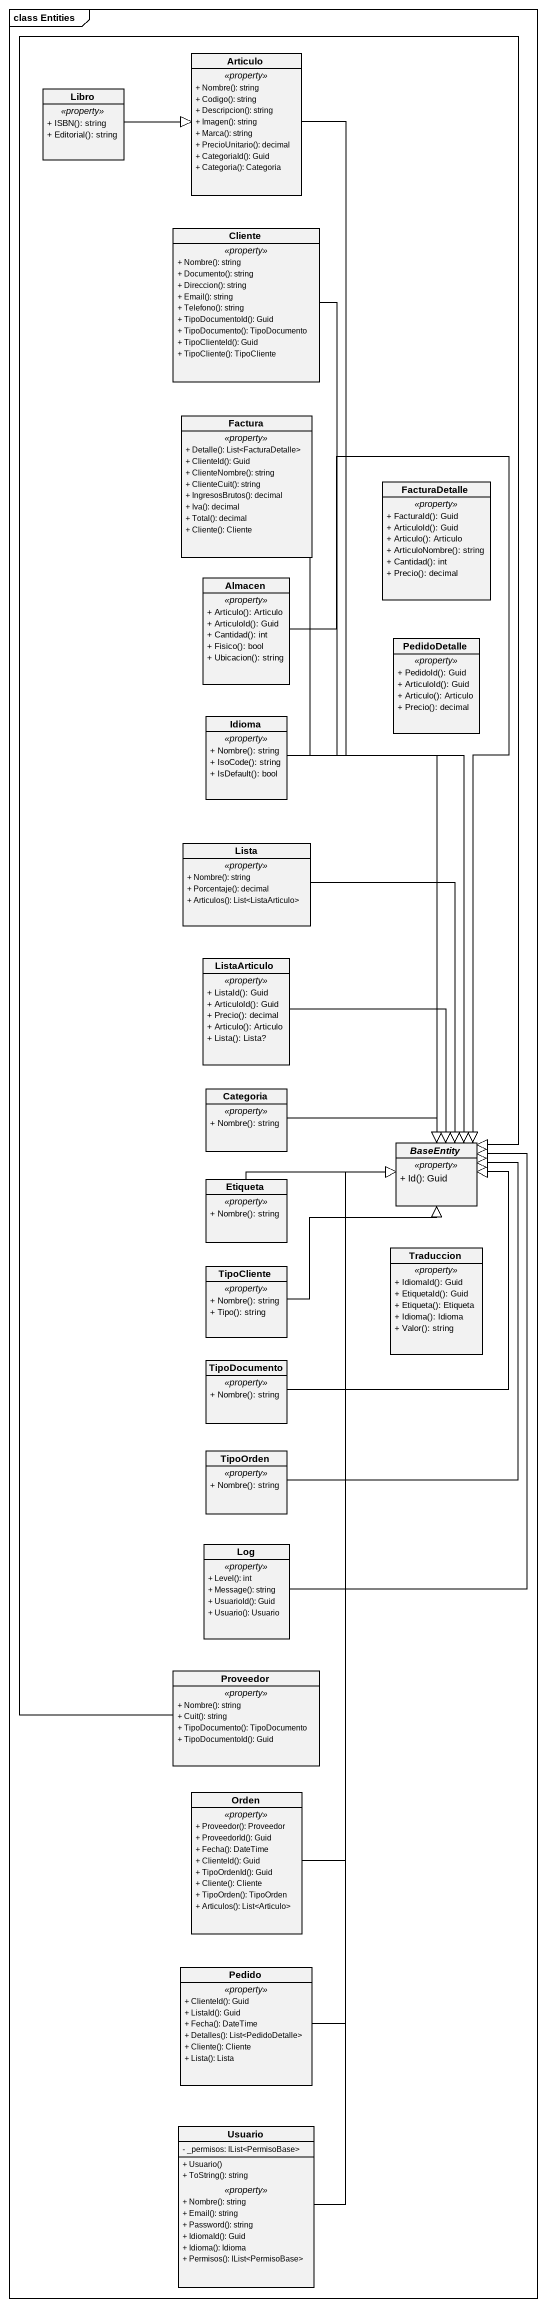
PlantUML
@startuml
mainframe class Entities
hide circle
hide empty members
skinparam classAttributeIconSize 0
class Articulo {
  .. <<property>> ..
  + Nombre(): string
  + Codigo(): string
  + Descripcion(): string
  + Imagen(): string
  + Marca(): string
  + PrecioUnitario(): decimal
  + CategoriaId(): Guid
  + Categoria(): Categoria
}
class Libro {
  .. <<property>> ..
  + ISBN(): string
  + Editorial(): string
}
class Cliente {
  .. <<property>> ..
  + Nombre(): string
  + Documento(): string
  + Direccion(): string
  + Email(): string
  + Telefono(): string
  + TipoDocumentoId(): Guid
  + TipoDocumento(): TipoDocumento
  + TipoClienteId(): Guid
  + TipoCliente(): TipoCliente
}
class Factura {
  .. <<property>> ..
  + Detalle(): List<FacturaDetalle>
  + ClienteId(): Guid
  + ClienteNombre(): string
  + ClienteCuit(): string
  + IngresosBrutos(): decimal
  + Iva(): decimal
  + Total(): decimal
  + Cliente(): Cliente
}
class FacturaDetalle {
  .. <<property>> ..
  + FacturaId(): Guid
  + ArticuloId(): Guid
  + Articulo(): Articulo
  + ArticuloNombre(): string
  + Cantidad(): int
  + Precio(): decimal
}
class Almacen {
  .. <<property>> ..
  + Articulo(): Articulo
  + ArticuloId(): Guid
  + Cantidad(): int
  + Fisico(): bool
  + Ubicacion(): string
}
class PedidoDetalle {
  .. <<property>> ..
  + PedidoId(): Guid
  + ArticuloId(): Guid
  + Articulo(): Articulo
  + Precio(): decimal
}
class Idioma {
  .. <<property>> ..
  + Nombre(): string
  + IsoCode(): string
  + IsDefault(): bool
}
class Lista {
  .. <<property>> ..
  + Nombre(): string
  + Porcentaje(): decimal
  + Articulos(): List<ListaArticulo>
}
class ListaArticulo {
  .. <<property>> ..
  + ListaId(): Guid
  + ArticuloId(): Guid
  + Precio(): decimal
  + Articulo(): Articulo
  + Lista(): Lista?
}
class Categoria {
  .. <<property>> ..
  + Nombre(): string
}
abstract class BaseEntity {
  .. <<property>> ..
  + Id(): Guid
}
class Etiqueta {
  .. <<property>> ..
  + Nombre(): string
}
class TipoCliente {
  .. <<property>> ..
  + Nombre(): string
  + Tipo(): string
}
class Traduccion {
  .. <<property>> ..
  + IdiomaId(): Guid
  + EtiquetaId(): Guid
  + Etiqueta(): Etiqueta
  + Idioma(): Idioma
  + Valor(): string
}
class TipoDocumento {
  .. <<property>> ..
  + Nombre(): string
}
class TipoOrden {
  .. <<property>> ..
  + Nombre(): string
}
class Log {
  .. <<property>> ..
  + Level(): int
  + Message(): string
  + UsuarioId(): Guid
  + Usuario(): Usuario
}
class Proveedor {
  .. <<property>> ..
  + Nombre(): string
  + Cuit(): string
  + TipoDocumento(): TipoDocumento
  + TipoDocumentoId(): Guid
}
class Orden {
  .. <<property>> ..
  + Proveedor(): Proveedor
  + ProveedorId(): Guid
  + Fecha(): DateTime
  + ClienteId(): Guid
  + TipoOrdenId(): Guid
  + Cliente(): Cliente
  + TipoOrden(): TipoOrden
  + Articulos(): List<Articulo>
}
class Pedido {
  .. <<property>> ..
  + ClienteId(): Guid
  + ListaId(): Guid
  + Fecha(): DateTime
  + Detalles(): List<PedidoDetalle>
  + Cliente(): Cliente
  + Lista(): Lista
}
class Usuario {
  - _permisos: IList<PermisoBase>
  --
  + Usuario()
  + ToString(): string
  .. <<property>> ..
  + Nombre(): string
  + Email(): string
  + Password(): string
  + IdiomaId(): Guid
  + Idioma(): Idioma
  + Permisos(): IList<PermisoBase>
}
Articulo --|> BaseEntity
Libro -right-|> Articulo
Cliente --|> BaseEntity
Factura --|> BaseEntity
Almacen --|> BaseEntity
Idioma --|> BaseEntity
Lista --|> BaseEntity
ListaArticulo --|> BaseEntity
Categoria -right-|> BaseEntity
Etiqueta -right-|> BaseEntity
TipoCliente -up-|> BaseEntity
TipoDocumento -up-|> BaseEntity
TipoOrden -up-|> BaseEntity
Log -up-|> BaseEntity
Proveedor -up-|> BaseEntity
Orden -up-|> BaseEntity
Pedido -up-|> BaseEntity
Usuario -up-|> BaseEntity
@enduml
